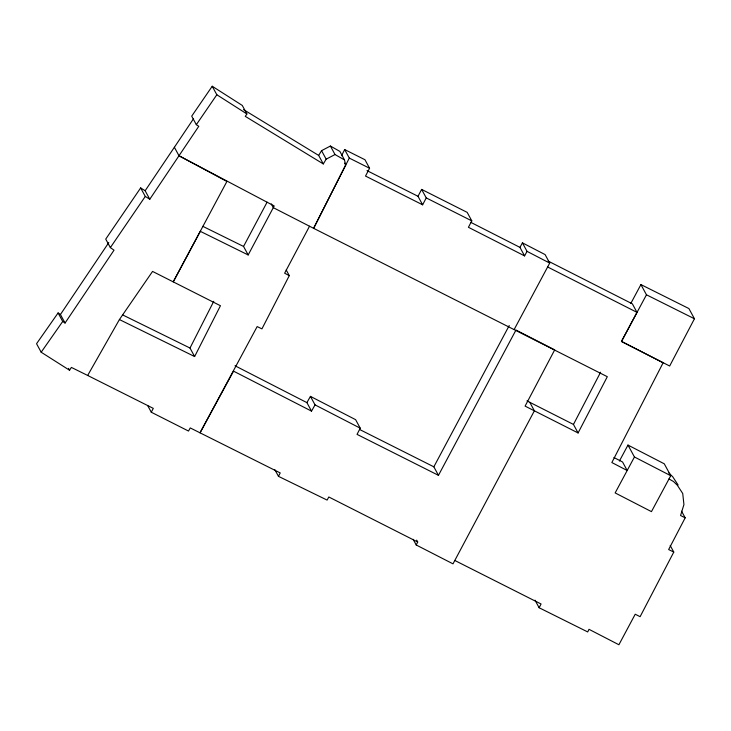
<?xml version="1.0" encoding="UTF-8"?>
<svg xmlns="http://www.w3.org/2000/svg" width="731" height="731" viewBox="0 0 731 731"><rect width="100%" height="100%" fill="white"/><g stroke="black" fill="none" stroke-linecap="round" stroke-linejoin="round"><path stroke-width="1.1" d="M526.978 400.89L529.765 402.297L534.379 410.813L453.001 563.848L416.231 544.997L417.712 542.018L416.688 540.127M344.493 159.925L335.017 154.543L326.163 159.175L323.303 163.936L318.679 155.429L321.549 150.668L330.394 146.036L339.878 151.408L344.493 159.925L345.662 165.014L313.617 228.319L607.306 376.703L578.084 432.953L525.096 406.116L554.692 349.875L515.976 330.037L438.463 475.333L357.039 434.378L360.237 428.183L355.613 419.667L310.428 396.376L306.901 402.626L311.525 411.133L315.052 404.883L310.428 396.376M323.303 163.936L245.269 116.357L246.904 113.954L242.281 105.438L212.218 86.249L191.705 116.165L196.328 124.681L198.777 126.289L149.782 199.243L145.158 190.736L140.654 187.922L105.73 239.101L110.354 247.608L114.018 250.166L65.05 323.029L60.426 314.522L58.096 312.95L36.55 343.716L41.174 352.223L69.546 370.242L71.382 367.41L87.665 375.451L119.418 319.557L152.56 271.42L220.451 305.732L194.629 356.545L190.005 348.038L213.763 301.291M341.578 155.685L344.676 149.572L364.961 159.733L369.575 168.249L365.518 176.061L422.628 204.808L426.246 197.909L421.623 189.402L418.013 196.301L422.628 204.808M344.676 149.572L349.299 158.088L313.617 228.319L273.312 207.668L271.256 203.885M286.205 269.958L289.284 275.624L261.936 328.868L257.157 326.583L200.029 432.825L190.243 427.927L188.516 431.052L151.28 412.22L147.689 405.595M417.712 542.018L328.822 496.989L327.113 500.086L278.465 476.338L280.22 472.93L200.029 432.825L233.554 371.156L311.525 411.133M578.084 432.953L573.46 424.437L600.599 372.216M670.19 545.472L673.781 552.088L640.109 616.681L635.221 614.223L618.901 644.751L589.003 629.318L587.715 631.94L539.122 607.744L541.068 603.998L454.819 560.476M151.28 412.22L153.291 408.373L87.665 375.451M681.584 511.216L685.175 517.831L668.646 549.548L673.781 552.088M630.816 303.438L640.913 284.587L688.904 308.555L694.45 318.762L669.669 366.021L621.478 341.441L637.003 312.375L632.379 303.868L548.131 261.068M421.623 189.402L467.173 212.365L471.797 220.872L468.416 227.286L524.584 255.896L527.033 251.354L522.418 242.847L519.96 247.389L524.584 255.896M309.524 226.235L284.633 273.202L289.284 275.624M193.541 118.705L174.38 147.269L179.004 155.776L274.198 205.95L248.174 254.955L243.551 246.448L267.089 202.176M438.463 475.333L433.849 466.826L509.224 325.542M514.313 329.224L549.712 263.096L545.098 254.589L522.418 242.847M640.913 284.587L646.46 294.794L621.478 341.441L663.127 362.777L611.847 462.54L627.18 470.499L622.556 461.992L613.93 457.515M619.404 461.042L627.984 445.078L664.269 463.81L670.738 475.717L651.458 511.627L615.146 492.922L634.444 456.985L627.984 445.078M60.426 314.522L108.764 242.61M145.158 190.736L174.38 147.269M110.354 247.608L145.277 196.429L140.654 187.922M196.328 124.681L216.833 94.756L212.218 86.249M41.174 352.223L62.711 321.457L58.096 312.95M122.936 315.052L190.005 348.038M119.418 319.557L194.629 356.545M202.816 226.336L243.551 246.448M248.174 254.955L200.303 231.325L173.238 281.874L226.902 181.48L179.004 155.776M646.46 294.794L694.45 318.762M349.299 158.088L369.575 168.249M426.246 197.909L471.797 220.872M367.017 170.634L418.013 196.301M359.542 429.453L433.849 466.826M685.175 517.831L680.57 515.51L683.933 504.573L682.727 493.507L677.345 485.256L673.479 481.501L668.984 478.942M547.674 266.998L637.003 312.375M529.765 402.297L573.46 424.437M470.819 222.361L519.96 247.389M235.016 365.765L306.901 402.626M634.444 456.985L670.738 475.717M315.052 404.883L360.237 428.183M527.033 251.354L549.712 263.096M243.542 109.613L318.679 155.429M145.277 196.429L149.782 199.243M216.833 94.756L246.904 113.954M62.711 321.457L65.05 323.029M668.856 472.984L672.721 476.749L678.103 484.991M344.639 163.123L345.662 165.014M330.394 146.036L335.017 154.543M321.549 150.668L326.163 159.175M535.019 600.178L539.122 607.744M413.152 539.323L416.231 544.997M274.874 469.722L278.465 476.338M68.513 368.351L69.546 370.242"/></g></svg>
